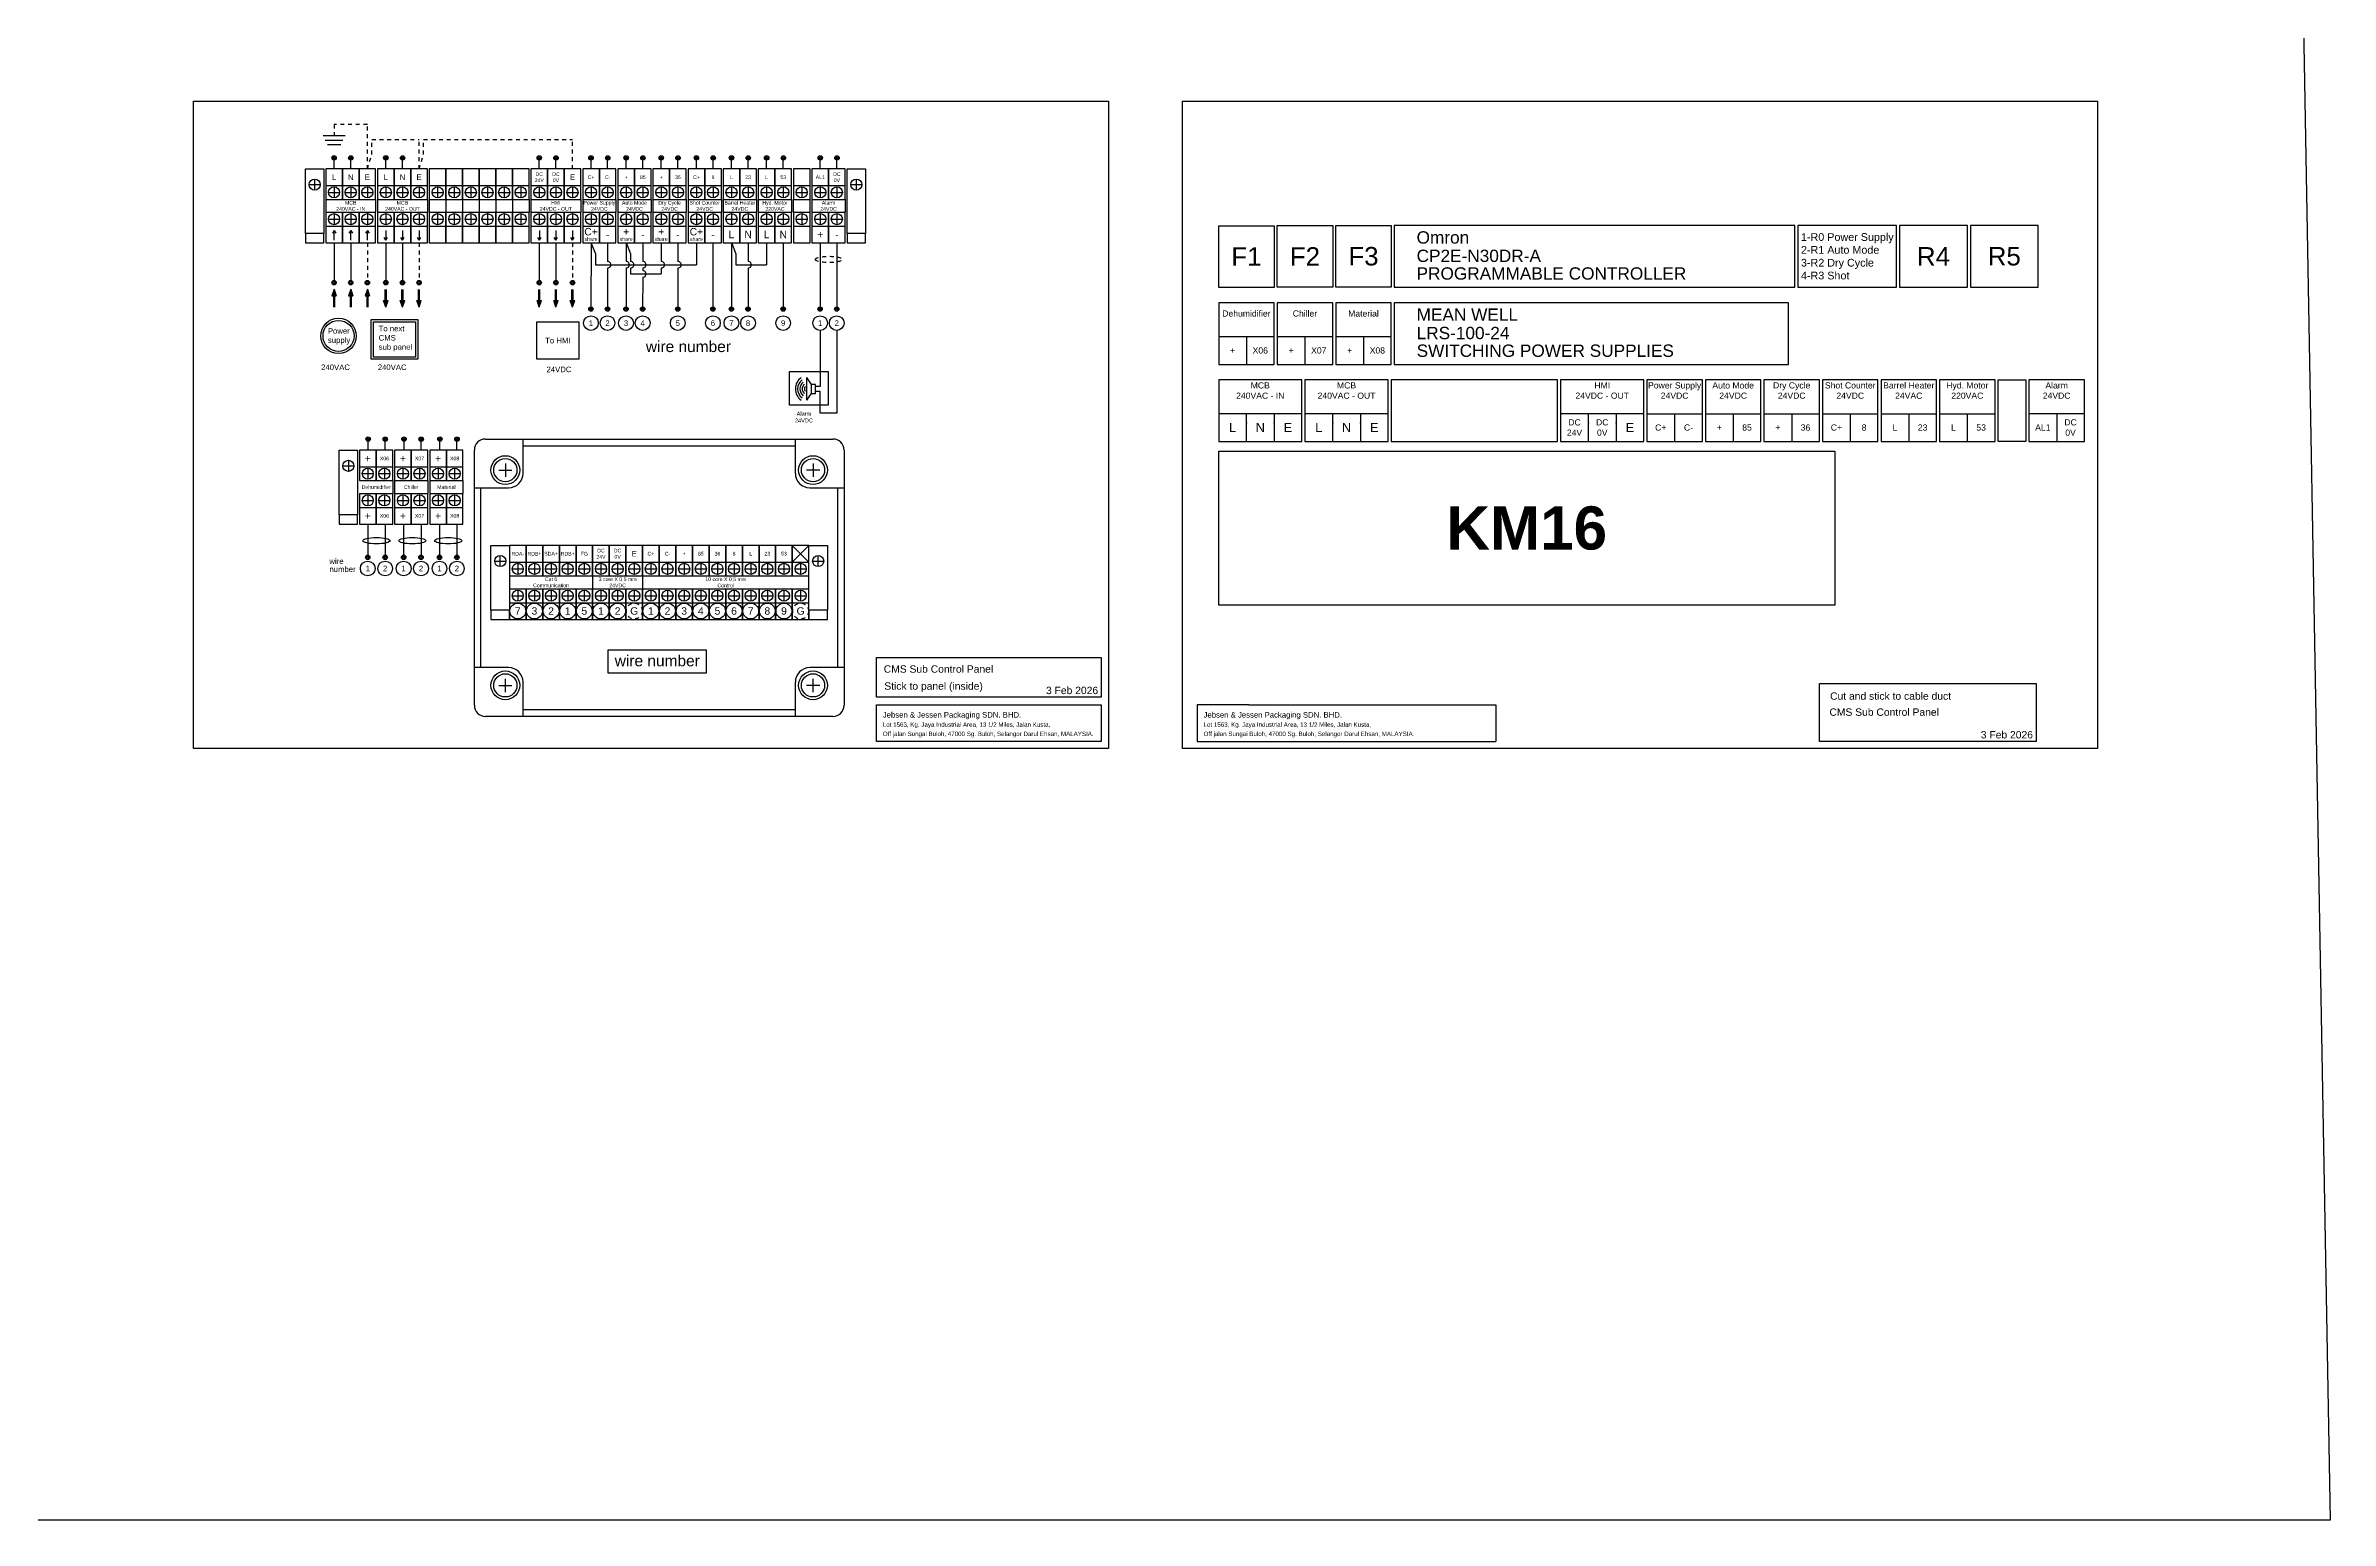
# Model space of a CAD drawing. Header units: millimetres. Extents: x -274 to 1996, y -129 to 878.
# Drawn here: x 804 to 1546, y -129 to 350 of the extents above; entities that cross this region are included whole.
import ezdxf
from ezdxf.enums import TextEntityAlignment as Align

# ---------------------------------------------------------------- set-up
doc = ezdxf.new("R2010")
doc.units = ezdxf.units.MM
doc.linetypes.add('JIS_02_1.2', pattern=[2.5, 1.25, -1.25])
for name, color, linetype in [('Wire-AC', 1, 'Continuous'), ('Wire-DC', 5, 'Continuous'), ('Wire-Ground', 3, 'JIS_02_1.2')]:
    doc.layers.add(name, color=color, linetype=linetype)
doc.styles.get("Standard").update_dxf_attribs({"font": 'arial.ttf'})

# ---------------------------------------------------------------- blocks, each defined once
blk = doc.blocks.new('Input Label')
at = {"color": 1, "lineweight": -3}
for p, q in [((76, -11), (94, -11)), ((85, -11), (85, -20)), ((95, -11), (113, -11)), ((104, -11), (104, -20))]:
    blk.add_line(p, q, dxfattribs=at)
for points in [[(76, -20), (94, -20), (94, 0), (76, 0)], [(95, -20), (113, -20), (113, 0), (95, 0)]]:
    blk.add_lwpolyline(points, close=True, dxfattribs=at)
at = {"layer": 'Wire-DC'}
for p, q in [((0, -11), (18, -11)), ((9, -11), (9, -20)), ((19, -11), (37, -11)), ((28, -11), (28, -20)), ((38, -11), (56, -11)), ((47, -11), (47, -20)), ((57, -11), (75, -11)), ((66, -11), (66, -20))]:
    blk.add_line(p, q, dxfattribs=at)
for points in [[(0, -20), (18, -20), (18, 0), (0, 0)], [(19, -20), (37, -20), (37, 0), (19, 0)], [(38, -20), (56, -20), (56, 0), (38, 0)], [(57, -20), (75, -20), (75, 0), (57, 0)]]:
    blk.add_lwpolyline(points, close=True, dxfattribs=at)
at = {"color": 5, "lineweight": -3, "char_height": 2, "width": 18, "attachment_point": 5}
for s, insert in [('\\pxqc;Power Supply\\P24VDC', (9, -3.5)), ('\\pxqc;Auto Mode\\P24VDC', (28, -3.5)), ('\\pxqc;Dry Cycle\\P24VDC', (47, -3.5)), ('\\pxqc;Shot Counter\\P24VDC', (66, -3.5))]:
    blk.add_mtext(s, dxfattribs=dict(at, insert=insert))
at = {"color": 1, "lineweight": -3, "char_height": 2, "width": 18, "attachment_point": 5}
for s, insert in [('\\pxqc;Barrel Heater\\P24VAC', (85, -3.5)), ('\\pxqc;Hyd. Motor\\P220VAC', (104, -3.5))]:
    blk.add_mtext(s, dxfattribs=dict(at, insert=insert))
blk = doc.blocks.new('Input Signal')
at = {"layer": 'Wire-AC', "transparency": 33554687}
for tag, p in [('B+', (80.51, -4.5)), ('B-', (89.5, -4.5)), ('H+', (99.51, -4.5)), ('H-', (108.5, -4.5))]:
    blk.add_attdef(tag, text='', height=2, dxfattribs=at).set_placement(p, align=Align.MIDDLE_CENTER)
at = {"layer": 'Wire-DC', "transparency": 33554687}
for tag, p in [('P+', (4.5, -4.5)), ('P-', (13.5, -4.5)), ('A+', (23.51, -4.5)), ('A-', (32.5, -4.5)), ('D+', (42.51, -4.5)), ('D-', (51.5, -4.5)), ('S+', (61.51, -4.5)), ('S-', (70.5, -4.5))]:
    blk.add_attdef(tag, text='', height=2, dxfattribs=at).set_placement(p, align=Align.MIDDLE_CENTER)
blk = doc.blocks.new('Alarm')
for p, q in [((0.1, 0), (0, 0)), ((0.2, 0.05), (0.1, 0.05)), ((0.1, 0.05), (0.1, -0.15)), ((0.2, 0.05), (0.3, 0.2)), ((0.2, -0.15), (0.2, 0.05)), ((0.3, -0.3), (0.3, 0.2)), ((0, -0.1), (0.1, -0.1)), ((0.1, -0.15), (0.2, -0.15)), ((0.3, -0.3), (0.2, -0.15))]:
    blk.add_line(p, q)
for centre, radius in [((0.275, -0.05), 0.125), ((0.263, -0.05), 0.188), ((0.25, -0.05), 0.25), ((0.237, -0.05), 0.312), ((0.288, -0.05), 0.0625)]:
    blk.add_arc(centre, radius, 306.8699, 53.1301)
blk = doc.blocks.new('Terminal Block')
at = {"transparency": 33554687}
for p, q in [((9, 0), (0, 0)), ((0, 0), (0, -16.5)), ((9, -16.5), (9, 0)), ((0, -23.5), (0, -40)), ((9, -40), (9, -23.5)), ((0, -40), (9, -40))]:
    blk.add_line(p, q, dxfattribs=at)
for p, q in [((0, -9), (9, -9)), ((4.5, -9.7), (4.5, -15.7)), ((0, -16.5), (9, -16.5)), ((0, -23.5), (9, -23.5)), ((1.5, -12.7), (7.5, -12.7)), ((4.5, -24.2), (4.5, -30.2)), ((0, -31), (9, -31)), ((1.5, -27.2), (7.5, -27.2))]:
    blk.add_line(p, q)
for centre in [(4.5, -12.7), (4.5, -27.2)]:
    blk.add_circle(centre, 3)

msp = doc.modelspace()

# ---------------------------------------------------------------- hatches: boundary and pattern name
h = msp.add_hatch(color=1)
h.dxf.hatch_style = 1
h.paths.add_polyline_path([(897.85, 264.95), (897.85, 268.54), (898.39, 268.54), (897.67, 270.7), (896.95, 268.54), (897.49, 268.54), (897.49, 264.95), (897.85, 264.95)], is_closed=False)
h = msp.add_hatch(color=1)
h.dxf.hatch_style = 1
h.paths.add_polyline_path([(903.25, 264.95), (903.25, 268.54), (903.79, 268.54), (903.07, 270.7), (902.35, 268.54), (902.89, 268.54), (902.89, 264.95), (903.25, 264.95)], is_closed=False)
h = msp.add_hatch(color=3)
h.dxf.hatch_style = 1
h.paths.add_polyline_path([(908.65, 264.95), (908.65, 268.54), (909.19, 268.54), (908.47, 270.7), (907.75, 268.54), (908.29, 268.54), (908.29, 264.95), (908.65, 264.95)], is_closed=False)
h = msp.add_hatch(color=1)
h.dxf.hatch_style = 1
h.paths.add_polyline_path([(914.65, 270.66), (914.65, 267.06), (915.19, 267.06), (914.47, 264.91), (913.75, 267.06), (914.29, 267.06), (914.29, 270.66), (914.65, 270.66)], is_closed=False)
h = msp.add_hatch(color=1)
h.dxf.hatch_style = 1
h.paths.add_polyline_path([(920.05, 270.66), (920.05, 267.06), (920.59, 267.06), (919.87, 264.91), (919.15, 267.06), (919.69, 267.06), (919.69, 270.66), (920.05, 270.66)], is_closed=False)
h = msp.add_hatch(color=3)
h.dxf.hatch_style = 1
h.paths.add_polyline_path([(925.45, 270.66), (925.45, 267.06), (925.99, 267.06), (925.27, 264.91), (924.55, 267.06), (925.09, 267.06), (925.09, 270.66), (925.45, 270.66)], is_closed=False)
h = msp.add_hatch(color=5)
h.dxf.hatch_style = 1
h.paths.add_polyline_path([(964.45, 270.66), (964.45, 267.06), (964.99, 267.06), (964.27, 264.91), (963.55, 267.06), (964.09, 267.06), (964.09, 270.66), (964.45, 270.66)], is_closed=False)
h = msp.add_hatch(color=5)
h.dxf.hatch_style = 1
h.paths.add_polyline_path([(969.85, 270.66), (969.85, 267.06), (970.39, 267.06), (969.67, 264.91), (968.95, 267.06), (969.49, 267.06), (969.49, 270.66), (969.85, 270.66)], is_closed=False)
h = msp.add_hatch(color=3)
h.dxf.hatch_style = 1
h.paths.add_polyline_path([(975.25, 270.66), (975.25, 267.06), (975.79, 267.06), (975.07, 264.91), (974.35, 267.06), (974.89, 267.06), (974.89, 270.66), (975.25, 270.66)], is_closed=False)

# ---------------------------------------------------------------- linework, layer by layer
at = {"color": 3}
for p, q in [((894.09, 320.57), (901.28, 320.57)), ((894.81, 319.14), (900.56, 319.14)), ((895.53, 317.7), (899.84, 317.7)), ((908.47, 270.7), (907.75, 268.54)), ((907.75, 268.54), (908.29, 268.54)), ((908.29, 268.54), (908.29, 264.95)), ((908.47, 270.7), (909.19, 268.54)), ((908.65, 268.54), (908.65, 264.95)), ((908.65, 268.54), (909.19, 268.54)), ((924.55, 267.06), (925.09, 267.06)), ((925.27, 264.91), (924.55, 267.06)), ((925.09, 267.06), (925.09, 270.66)), ((925.27, 264.91), (925.99, 267.06)), ((925.45, 267.06), (925.45, 270.66)), ((925.45, 267.06), (925.99, 267.06)), ((974.35, 267.06), (974.89, 267.06)), ((975.07, 264.91), (974.35, 267.06)), ((974.89, 267.06), (974.89, 270.66)), ((975.07, 264.91), (975.79, 267.06)), ((975.25, 267.06), (975.25, 270.66)), ((975.25, 267.06), (975.79, 267.06))]:
    msp.add_line(p, q, dxfattribs=at)
at = {"color": 5}
for p, q in [((964.27, 309.79), (964.27, 313.39)), ((969.67, 309.79), (969.67, 313.39)), ((981.07, 309.79), (981.07, 313.39)), ((986.47, 309.79), (986.47, 313.39)), ((992.47, 309.79), (992.47, 313.39)), ((997.87, 309.79), (997.87, 313.39)), ((1003.87, 309.79), (1003.87, 313.39)), ((1009.27, 309.79), (1009.27, 313.39)), ((1015.27, 309.79), (1015.27, 313.39)), ((1020.67, 309.79), (1020.67, 313.39)), ((1055.47, 309.79), (1055.47, 313.39)), ((1060.87, 309.79), (1060.87, 313.39)), ((964.27, 285.79), (964.27, 272.86)), ((969.67, 285.79), (969.67, 272.86)), ((981.07, 285.79), (981.03, 264.29)), ((981.04, 285.87), (982.49, 282.27)), ((982.49, 282.27), (982.5, 278.68)), ((986.47, 285.79), (986.46, 279.76)), ((992.44, 285.87), (993.89, 282.27)), ((992.47, 285.79), (992.46, 279.76)), ((993.89, 282.27), (993.9, 279.76)), ((997.87, 285.79), (997.86, 279.76)), ((1003.87, 285.79), (1003.86, 279.76)), ((1009.27, 285.79), (1009.26, 279.76)), ((1015.27, 285.79), (1015.26, 278.68)), ((1020.65, 285.79), (1020.63, 264.29)), ((1055.47, 285.79), (1055.43, 264.29)), ((1060.87, 285.79), (1060.83, 264.29)), ((982.5, 278.68), (1015.26, 278.68)), ((986.45, 277.6), (986.43, 264.29)), ((992.45, 277.6), (992.43, 264.29)), ((993.9, 277.6), (993.9, 275.68)), ((993.9, 275.68), (1003.85, 275.68)), ((997.85, 274.6), (997.83, 264.29)), ((997.85, 277.6), (997.85, 276.76)), ((1003.85, 277.6), (1003.85, 275.68)), ((1009.25, 277.6), (1009.23, 264.29)), ((963.55, 267.06), (964.09, 267.06)), ((964.27, 264.91), (963.55, 267.06)), ((964.09, 267.06), (964.09, 270.66)), ((964.27, 264.91), (964.99, 267.06)), ((964.45, 267.06), (964.45, 270.66)), ((964.45, 267.06), (964.99, 267.06)), ((968.95, 267.06), (969.49, 267.06)), ((969.67, 264.91), (968.95, 267.06)), ((969.49, 267.06), (969.49, 270.66)), ((969.67, 264.91), (970.39, 267.06)), ((969.85, 267.06), (969.85, 270.66)), ((969.85, 267.06), (970.39, 267.06)), ((1060.83, 257.34), (1060.84, 230.46)), ((1060.84, 230.46), (1055.43, 230.46))]:
    msp.add_line(p, q, dxfattribs=at)
at = {"color": 1}
for p, q in [((1026.67, 309.79), (1026.67, 313.39)), ((1032.07, 309.79), (1032.07, 313.39)), ((1038.07, 309.79), (1038.07, 313.39)), ((1043.47, 309.79), (1043.47, 313.39)), ((1026.65, 285.79), (1026.63, 264.29)), ((1026.64, 285.87), (1028.09, 282.27)), ((1028.09, 282.27), (1028.1, 278.68)), ((1032.05, 285.79), (1032.05, 279.76)), ((1038.07, 285.79), (1038.06, 278.68)), ((1043.47, 285.79), (1043.43, 264.29)), ((1028.1, 278.68), (1038.06, 278.68)), ((1032.05, 277.6), (1032.03, 264.29)), ((897.67, 270.7), (896.95, 268.54)), ((896.95, 268.54), (897.49, 268.54)), ((897.49, 268.54), (897.49, 264.95)), ((897.67, 270.7), (898.39, 268.54)), ((897.85, 268.54), (897.85, 264.95)), ((897.85, 268.54), (898.39, 268.54)), ((903.07, 270.7), (902.35, 268.54)), ((902.35, 268.54), (902.89, 268.54)), ((902.89, 268.54), (902.89, 264.95)), ((903.07, 270.7), (903.79, 268.54)), ((903.25, 268.54), (903.25, 264.95)), ((903.25, 268.54), (903.79, 268.54)), ((913.75, 267.06), (914.29, 267.06)), ((914.47, 264.91), (913.75, 267.06)), ((914.29, 267.06), (914.29, 270.66)), ((914.47, 264.91), (915.19, 267.06)), ((914.65, 267.06), (914.65, 270.66)), ((914.65, 267.06), (915.19, 267.06)), ((919.15, 267.06), (919.69, 267.06)), ((919.87, 264.91), (919.15, 267.06)), ((919.69, 267.06), (919.69, 270.66)), ((919.87, 264.91), (920.59, 267.06)), ((920.05, 267.06), (920.05, 270.66)), ((920.05, 267.06), (920.59, 267.06))]:
    msp.add_line(p, q, dxfattribs=at)
for p, q in [((889.57, 304.69), (893.17, 304.69)), ((891.37, 306.49), (891.37, 302.89)), ((902.31, 215.21), (902.31, 211.61)), ((908.73, 218.51), (908.73, 222.11)), ((914.25, 218.51), (914.25, 222.11)), ((920.37, 218.51), (920.37, 222.11)), ((925.89, 218.51), (925.89, 222.11)), ((932.01, 218.51), (932.01, 222.11)), ((937.53, 218.51), (937.53, 222.11)), ((943.2, 135.7), (943.2, 218.51)), ((946.79, 222.11), (1059.6, 222.11)), ((959.01, 210.96), (959.01, 222.11)), ((959.01, 219.95), (1047.38, 219.95)), ((1047.38, 222.11), (1047.38, 210.96)), ((1063.2, 218.51), (1063.2, 135.7)), ((900.51, 213.41), (904.11, 213.41)), ((951.1, 212.04), (955.41, 212.04)), ((953.26, 214.2), (953.26, 209.89)), ((1055.29, 212.04), (1050.98, 212.04)), ((1053.13, 214.2), (1053.13, 209.89)), ((943.2, 206.29), (954.34, 206.29)), ((945.35, 147.92), (945.35, 206.29)), ((1052.06, 206.29), (1063.2, 206.29)), ((1061.04, 206.29), (1061.04, 147.92)), ((908.61, 194.51), (908.61, 183.73)), ((914.25, 194.51), (914.25, 183.73)), ((920.25, 194.51), (920.25, 183.73)), ((925.89, 194.51), (925.89, 183.73)), ((931.89, 194.51), (931.89, 183.73)), ((937.53, 194.51), (937.53, 183.73)), ((949.8, 182.5), (953.4, 182.5)), ((1053, 182.5), (1056.6, 182.5)), ((954.34, 147.92), (943.2, 147.92)), ((951.1, 142.17), (955.41, 142.17)), ((953.26, 140.01), (953.26, 144.33)), ((959.01, 132.11), (959.01, 143.25)), ((1047.38, 143.25), (1047.38, 132.11)), ((1055.29, 142.17), (1050.98, 142.17)), ((1063.2, 147.92), (1052.06, 147.92)), ((1053.13, 140.01), (1053.13, 144.33)), ((1047.38, 134.26), (959.01, 134.26)), ((1194.59, 135.9), (1177.82, 135.9)), ((1177.82, 135.9), (1177.82, 123.92)), ((1194.59, 135.9), (1274.76, 135.9)), ((1274.76, 135.9), (1274.76, 123.92)), ((1059.6, 132.11), (946.79, 132.11)), ((1177.82, 123.92), (1274.76, 123.92))]:
    msp.add_line(p, q)
at = {"lineweight": -3}
for p, q in [((1065.37, 304.69), (1068.97, 304.69)), ((1067.17, 306.49), (1067.17, 302.89)), ((1184.8, 255.35), (1202.6, 255.35)), ((1193.8, 255.35), (1193.8, 246.34)), ((1203.8, 255.35), (1221.6, 255.35)), ((1212.8, 255.35), (1212.8, 246.34)), ((1222.8, 255.35), (1240.6, 255.35)), ((1231.8, 255.35), (1231.8, 246.34))]:
    msp.add_line(p, q, dxfattribs=at)
at = {"transparency": 33554687}
for p, q in [((894.97, 299.89), (894.97, 295.69)), ((911.17, 299.89), (911.17, 295.69)), ((911.77, 299.89), (911.77, 295.69)), ((927.97, 299.89), (927.97, 295.69)), ((928.57, 299.89), (928.57, 295.69)), ((933.97, 299.89), (933.97, 295.69)), ((939.37, 299.89), (939.37, 295.69)), ((944.77, 299.89), (944.77, 295.69)), ((950.17, 299.89), (950.17, 295.69)), ((955.57, 299.89), (955.57, 295.69)), ((960.97, 299.89), (960.97, 295.69)), ((961.57, 299.89), (961.57, 295.69)), ((977.77, 299.89), (977.77, 295.69)), ((978.37, 299.89), (978.37, 295.69)), ((989.17, 299.89), (989.17, 295.69)), ((989.77, 299.89), (989.77, 295.69)), ((1000.57, 299.89), (1000.57, 295.69)), ((1001.17, 299.89), (1001.17, 295.69)), ((1011.97, 299.89), (1011.97, 295.69)), ((1012.57, 299.89), (1012.57, 295.69)), ((1023.37, 299.89), (1023.37, 295.69)), ((1023.97, 299.89), (1023.97, 295.69)), ((1034.77, 299.89), (1034.77, 295.69)), ((1035.37, 299.89), (1035.37, 295.69)), ((1046.17, 299.89), (1046.17, 295.69)), ((1046.77, 295.69), (1046.77, 299.89)), ((1052.17, 295.69), (1052.17, 299.89)), ((1052.77, 299.89), (1052.77, 295.69)), ((1063.57, 299.89), (1063.57, 295.69)), ((916.71, 208.61), (916.71, 204.41)), ((917.31, 208.61), (917.31, 204.41)), ((928.11, 208.61), (928.11, 204.41)), ((928.71, 208.61), (928.71, 204.41)), ((939.51, 208.61), (939.51, 204.41)), ((1051.8, 187.6), (1046.4, 182.2)), ((1051.8, 182.2), (1046.4, 187.6)), ((951.6, 180.7), (951.6, 184.3)), ((1054.8, 180.7), (1054.8, 184.3)), ((981.6, 177.7), (981.6, 173.5)), ((997.8, 177.7), (997.8, 173.5))]:
    msp.add_line(p, q, dxfattribs=at)
at = {"color": 1, "lineweight": -3}
for p, q in [((897.67, 289.78), (897.11, 288.88)), ((897.67, 286.66), (897.67, 289.78)), ((897.67, 289.78), (898.23, 288.88)), ((903.07, 289.78), (902.51, 288.88)), ((903.07, 286.66), (903.07, 289.78)), ((903.07, 289.78), (903.63, 288.88)), ((914.47, 289.78), (914.47, 286.66)), ((919.87, 289.78), (919.87, 286.66)), ((914.47, 286.66), (913.91, 287.56)), ((914.47, 286.66), (915.03, 287.56)), ((919.87, 286.66), (919.31, 287.56)), ((919.87, 286.66), (920.43, 287.56)), ((1184.8, 230.35), (1211.8, 230.35)), ((1193.8, 221.34), (1193.8, 230.35)), ((1202.8, 230.35), (1202.8, 221.34)), ((1212.8, 230.35), (1239.8, 230.35)), ((1221.8, 221.34), (1221.8, 230.35)), ((1230.8, 230.35), (1230.8, 221.34))]:
    msp.add_line(p, q, dxfattribs=at)
at = {"color": 3, "lineweight": -3}
for p, q in [((908.47, 289.78), (907.91, 288.88)), ((908.47, 286.66), (908.47, 289.78)), ((908.47, 289.78), (909.03, 288.88)), ((925.27, 289.78), (925.27, 286.66)), ((975.07, 289.78), (975.07, 286.66)), ((925.27, 286.66), (924.71, 287.56)), ((925.27, 286.66), (925.83, 287.56)), ((975.07, 286.66), (974.51, 287.56)), ((975.07, 286.66), (975.63, 287.56))]:
    msp.add_line(p, q, dxfattribs=at)
at = {"color": 5, "lineweight": -3}
for p, q in [((964.32, 289.78), (964.32, 286.66)), ((969.67, 289.78), (969.67, 286.66)), ((964.32, 286.66), (963.76, 287.56)), ((964.32, 286.66), (964.88, 287.56)), ((969.67, 286.66), (969.11, 287.56)), ((969.67, 286.66), (970.23, 287.56)), ((1295.79, 230.35), (1322.79, 230.35)), ((1304.79, 221.34), (1304.79, 230.35)), ((1313.79, 230.34), (1313.79, 221.34)), ((1447.79, 230.35), (1465.59, 230.35)), ((1456.8, 230.35), (1456.8, 221.34))]:
    msp.add_line(p, q, dxfattribs=at)
for points in [[(-274.07, 877.64), (1527.61, 877.64), (1545.62, -128.79), (-256.06, -128.79)], [(852.07, 331.72), (1149.07, 331.72), (1149.07, 121.71), (852.07, 121.71)], [(1173.03, 331.72), (1470.03, 331.72), (1470.03, 121.71), (1173.03, 121.71)], [(888.37, 309.79), (894.37, 309.79), (894.37, 288.79), (888.37, 288.79)], [(888.37, 285.79), (894.37, 285.79), (894.37, 288.79), (888.37, 288.79)], [(899.31, 218.51), (905.31, 218.51), (905.31, 197.51), (899.31, 197.51)], [(899.31, 194.51), (905.31, 194.51), (905.31, 197.51), (899.31, 197.51)], [(948.6, 187.6), (954.6, 187.6), (954.6, 166.6), (948.6, 166.6)], [(1051.8, 187.6), (1057.8, 187.6), (1057.8, 166.6), (1051.8, 166.6)], [(948.6, 163.6), (954.6, 163.6), (954.6, 166.6), (948.6, 166.6)], [(1051.8, 163.6), (1057.8, 163.6), (1057.8, 166.6), (1051.8, 166.6)], [(986.59, 153.69), (1018.43, 153.69), (1018.43, 146.08), (986.59, 146.08)], [(1146.67, 138.3), (1073.69, 138.3), (1073.69, 151.19), (1146.67, 151.19)], [(1450.1, 123.92), (1379.8, 123.92), (1379.8, 142.8), (1450.1, 142.8)], [(1073.69, 135.9), (1146.67, 135.9), (1146.67, 123.92), (1073.69, 123.92)]]:
    msp.add_lwpolyline(points, close=True)
at = {"lineweight": -3}
for points in [[(1064.17, 309.79), (1070.17, 309.79), (1070.17, 288.79), (1064.17, 288.79)], [(1064.17, 285.79), (1070.17, 285.79), (1070.17, 288.79), (1064.17, 288.79)], [(1184.8, 246.34), (1202.8, 246.34), (1202.8, 266.34), (1184.8, 266.34)], [(1203.8, 246.34), (1221.8, 246.34), (1221.8, 266.34), (1203.8, 266.34)], [(1222.8, 246.34), (1240.8, 246.34), (1240.8, 266.34), (1222.8, 266.34)], [(1240.79, 221.34), (1294.79, 221.34), (1294.79, 241.34), (1240.79, 241.34)], [(1437.79, 241.34), (1446.8, 241.34), (1446.8, 221.34), (1437.79, 221.34)]]:
    msp.add_lwpolyline(points, close=True, dxfattribs=at)
at = {"color": 1, "lineweight": -3}
for points in [[(1184.8, 291.34), (1202.8, 291.34), (1202.8, 271.34), (1184.8, 271.34)], [(1203.8, 291.37), (1221.8, 291.37), (1221.8, 271.37), (1203.8, 271.37)], [(1241.8, 271.4), (1371.8, 271.4), (1371.8, 291.4), (1241.8, 291.4)], [(1405.8, 271.4), (1427.8, 271.4), (1427.8, 291.4), (1405.8, 291.4)], [(1428.8, 271.4), (1450.8, 271.4), (1450.8, 291.4), (1428.8, 291.4)], [(1184.8, 221.34), (1211.8, 221.34), (1211.8, 241.34), (1184.8, 241.34)], [(1212.8, 221.34), (1239.8, 221.34), (1239.8, 241.34), (1212.8, 241.34)]]:
    msp.add_lwpolyline(points, close=True, dxfattribs=at)
at = {"color": 5, "lineweight": -3}
for points in [[(1222.8, 291.4), (1240.8, 291.4), (1240.8, 271.4), (1222.8, 271.4)], [(1372.8, 271.4), (1404.8, 271.4), (1404.8, 291.4), (1372.8, 291.4)], [(1241.8, 246.34), (1369.8, 246.34), (1369.8, 266.34), (1241.8, 266.34)], [(1295.79, 221.34), (1322.79, 221.34), (1322.79, 241.34), (1295.79, 241.34)], [(1447.79, 221.34), (1465.79, 221.34), (1465.79, 241.34), (1447.79, 241.34)]]:
    msp.add_lwpolyline(points, close=True, dxfattribs=at)
at = {"color": 1}
for points in [[(909.75, 260.86), (924.81, 260.86), (924.81, 247.99), (909.75, 247.99)], [(910.47, 260.14), (924.09, 260.14), (924.09, 248.71), (910.47, 248.71)]]:
    msp.add_lwpolyline(points, close=True, dxfattribs=at)
at = {"color": 5}
msp.add_lwpolyline([(963.49, 260.14), (977.11, 260.14), (977.11, 247.99), (963.49, 247.99)], close=True, dxfattribs=at)
at = {"transparency": 33554687}
msp.add_lwpolyline([(1184.8, 218.15), (1384.8, 218.15), (1384.8, 168.15), (1184.8, 168.15)], close=True, dxfattribs=at)
at = {"color": 1}
for centre, radius in [((897.67, 313.39), 0.719), ((897.67, 313.39), 0.359), ((903.11, 313.33), 0.719), ((903.11, 313.33), 0.359), ((914.47, 313.39), 0.719), ((914.47, 313.39), 0.359), ((919.91, 313.33), 0.719), ((919.91, 313.33), 0.359), ((1026.67, 313.39), 0.719), ((1026.67, 313.39), 0.359), ((1032.11, 313.33), 0.719), ((1032.11, 313.33), 0.359), ((1038.07, 313.39), 0.719), ((1038.07, 313.39), 0.359), ((1043.51, 313.33), 0.719), ((1043.51, 313.33), 0.359), ((897.67, 272.86), 0.719), ((897.67, 272.86), 0.359), ((903.07, 272.86), 0.719), ((903.07, 272.86), 0.359), ((914.47, 272.86), 0.719), ((914.47, 272.86), 0.359), ((919.87, 272.86), 0.719), ((919.87, 272.86), 0.359), ((899.11, 255.58), 5.75), ((899.11, 255.58), 5.03), ((1026.64, 259.73), 2.39), ((1026.63, 264.29), 0.719), ((1026.63, 264.29), 0.359), ((1032.04, 259.73), 2.39), ((1032.03, 264.29), 0.719), ((1032.03, 264.29), 0.359), ((1043.44, 259.73), 2.39), ((1043.43, 264.29), 0.719), ((1043.43, 264.29), 0.359)]:
    msp.add_circle(centre, radius, dxfattribs=at)
at = {"color": 5}
for centre, radius in [((964.27, 313.39), 0.719), ((964.27, 313.39), 0.359), ((969.71, 313.33), 0.719), ((969.71, 313.33), 0.359), ((981.07, 313.39), 0.719), ((981.07, 313.39), 0.359), ((986.51, 313.33), 0.719), ((986.51, 313.33), 0.359), ((992.47, 313.39), 0.719), ((992.47, 313.39), 0.359), ((997.91, 313.33), 0.719), ((997.91, 313.33), 0.359), ((1003.87, 313.39), 0.719), ((1003.87, 313.39), 0.359), ((1009.31, 313.33), 0.719), ((1009.31, 313.33), 0.359), ((1015.27, 313.39), 0.719), ((1015.27, 313.39), 0.359), ((1020.71, 313.33), 0.719), ((1020.71, 313.33), 0.359), ((1055.47, 313.39), 0.719), ((1055.47, 313.39), 0.359), ((1060.91, 313.33), 0.719), ((1060.91, 313.33), 0.359), ((964.27, 272.86), 0.719), ((964.27, 272.86), 0.359), ((969.67, 272.86), 0.719), ((969.67, 272.86), 0.359), ((981.03, 259.73), 2.39), ((981.03, 264.29), 0.719), ((981.03, 264.29), 0.359), ((986.43, 259.73), 2.39), ((986.43, 264.29), 0.719), ((986.43, 264.29), 0.359), ((992.43, 259.73), 2.39), ((992.43, 264.29), 0.719), ((992.43, 264.29), 0.359), ((997.83, 259.73), 2.39), ((997.83, 264.29), 0.719), ((997.83, 264.29), 0.359), ((1009.23, 259.73), 2.39), ((1009.23, 264.29), 0.719), ((1009.23, 264.29), 0.359), ((1020.64, 259.73), 2.39), ((1020.63, 264.29), 0.719), ((1020.63, 264.29), 0.359), ((1055.44, 259.73), 2.39), ((1055.43, 264.29), 0.719), ((1055.43, 264.29), 0.359), ((1060.84, 259.73), 2.39), ((1060.83, 264.29), 0.719), ((1060.83, 264.29), 0.359)]:
    msp.add_circle(centre, radius, dxfattribs=at)
for centre, radius in [((891.37, 304.69), 1.8), ((908.73, 222.11), 0.719), ((914.29, 222.05), 0.719), ((920.37, 222.11), 0.719), ((925.93, 222.05), 0.719), ((932.01, 222.11), 0.719), ((937.57, 222.05), 0.719), ((902.31, 213.41), 1.8), ((908.73, 222.11), 0.359), ((914.29, 222.05), 0.359), ((920.37, 222.11), 0.359), ((925.93, 222.05), 0.359), ((932.01, 222.11), 0.359), ((937.57, 222.05), 0.359), ((953.26, 212.04), 4.67), ((953.26, 212.04), 3.77), ((1053.13, 212.04), 4.67), ((1053.13, 212.04), 3.77), ((908.61, 180.1), 2.39), ((908.61, 183.73), 0.719), ((908.61, 183.73), 0.359), ((914.25, 180.1), 2.39), ((914.25, 183.73), 0.719), ((914.25, 183.73), 0.359), ((920.25, 180.1), 2.39), ((920.25, 183.73), 0.719), ((920.25, 183.73), 0.359), ((925.89, 180.1), 2.39), ((925.89, 183.73), 0.719), ((925.89, 183.73), 0.359), ((931.89, 180.1), 2.39), ((931.89, 183.73), 0.719), ((931.89, 183.73), 0.359), ((937.53, 180.1), 2.39), ((937.53, 183.73), 0.719), ((937.53, 183.73), 0.359), ((951.6, 182.5), 1.8), ((1054.8, 182.5), 1.8), ((953.26, 142.17), 4.67), ((953.26, 142.17), 3.77), ((1053.13, 142.17), 4.67), ((1053.13, 142.17), 3.77)]:
    msp.add_circle(centre, radius)
at = {"lineweight": -3}
msp.add_circle((1067.17, 304.69), 1.8, dxfattribs=at)
at = {"color": 3}
for centre, radius in [((908.47, 272.86), 0.719), ((908.47, 272.86), 0.359), ((925.27, 272.86), 0.719), ((925.27, 272.86), 0.359), ((975.07, 272.86), 0.719), ((975.07, 272.86), 0.359)]:
    msp.add_circle(centre, radius, dxfattribs=at)
at = {"color": 5}
for centre, start, end in [((986.46, 278.68), 269.81881, 89.99983), ((992.46, 278.68), 269.81881, 89.99983), ((993.9, 278.68), 269.81887, 90.11886), ((997.86, 278.68), 269.81881, 89.99983), ((997.85, 275.68), 269.81881, 89.99983), ((1003.86, 278.68), 269.81881, 89.99983), ((1009.26, 278.68), 269.81881, 89.99983)]:
    msp.add_arc(centre, 1.08, start, end, dxfattribs=at)
at = {"color": 1}
msp.add_arc((1032.05, 278.68), 1.08, 269.81881, 89.99983, dxfattribs=at)
for centre, radius, start, end in [((946.79, 218.51), 3.59, 90, 180), ((1059.6, 218.51), 3.59, 0, 90), ((954.34, 210.96), 4.67, 270, 0), ((1052.06, 210.96), 4.67, 180, 270), ((954.34, 143.25), 4.67, 0, 90), ((1052.06, 143.25), 4.67, 90, 180), ((946.79, 135.7), 3.59, 180, 270), ((1059.6, 135.7), 3.59, 270, 0)]:
    msp.add_arc(centre, radius, start, end)
at = {"linetype": 'JIS_02_1.2'}
msp.add_ellipse((1058.29, 280.4), major_axis=(-4.41, 0), ratio=0.231161, dxfattribs=at)
for centre in [(911.43, 189.11), (923.07, 189.11), (934.71, 189.11)]:
    msp.add_ellipse(centre, major_axis=(-4.41, 0), ratio=0.231161)
at = {"color": 1, "lineweight": -3}
for p in [(1193.8, 227.35), (1202.8, 227.35), (1221.8, 227.35), (1230.8, 227.35), (1193.8, 221.34), (1202.8, 221.34)]:
    msp.add_point(p, dxfattribs=at)
at = {"color": 5, "lineweight": -3}
for p in [(1304.79, 227.35), (1313.79, 227.35)]:
    msp.add_point(p, dxfattribs=at)
at = {"layer": 'Wire-AC'}
for p, q in [((897.67, 309.79), (897.67, 313.39)), ((903.07, 309.79), (903.07, 313.39)), ((914.47, 309.79), (914.47, 313.39)), ((919.87, 309.79), (919.87, 313.39)), ((897.67, 285.79), (897.67, 272.86)), ((903.07, 285.79), (903.07, 272.86)), ((914.47, 285.79), (914.47, 272.86)), ((919.87, 285.79), (919.87, 272.86))]:
    msp.add_line(p, q, dxfattribs=at)
at = {"layer": 'Wire-AC', "transparency": 33554687}
for centre in [(1032.9, 166.3), (1038.3, 166.3), (1043.7, 166.3)]:
    msp.add_circle(centre, 2.58, dxfattribs=at)
at = {"layer": 'Wire-DC'}
for p, q in [((1055.43, 257.34), (1055.43, 239.11)), ((1055.43, 230.46), (1055.43, 237.65))]:
    msp.add_line(p, q, dxfattribs=at)
msp.add_lwpolyline([(1058.05, 233.06), (1045.47, 233.06), (1045.47, 244.06), (1058.05, 244.06)], close=True, dxfattribs=at)
at = {"layer": 'Wire-DC', "transparency": 33554687}
for centre in [(957.3, 166.3), (962.7, 166.3), (968.1, 166.3), (973.5, 166.3), (978.9, 166.3), (984.3, 166.3), (989.7, 166.3), (1000.5, 166.3), (1005.9, 166.3), (1011.3, 166.3), (1016.7, 166.3), (1022.1, 166.3), (1027.5, 166.3)]:
    msp.add_circle(centre, 2.58, dxfattribs=at)
at = {"layer": 'Wire-Ground'}
for p, q in [((908.47, 324.17), (897.69, 324.17)), ((897.69, 324.17), (897.69, 320.57)), ((908.47, 309.79), (908.47, 324.17)), ((909.92, 314.46), (909.93, 319.31)), ((909.93, 319.31), (925.27, 319.31)), ((925.27, 309.79), (925.27, 319.31)), ((926.72, 314.46), (926.73, 319.31)), ((926.73, 319.31), (975.03, 319.31)), ((975.07, 309.79), (975.03, 319.31)), ((908.47, 309.79), (909.92, 314.46)), ((925.27, 309.79), (926.72, 314.46)), ((908.47, 285.79), (908.47, 272.86)), ((925.27, 285.79), (925.27, 272.86)), ((975.07, 285.79), (975.07, 272.86))]:
    msp.add_line(p, q, dxfattribs=at)
at = {"layer": 'Wire-Ground', "transparency": 33554687}
for centre in [(995.1, 166.3), (1049.1, 166.3)]:
    msp.add_circle(centre, 2.58, dxfattribs=at)

# ---------------------------------------------------------------- block references
at = {"transparency": 33554687, "xscale": 0.6, "yscale": 0.6, "zscale": 0.6}
for p in [(894.97, 309.79), (900.37, 309.79), (905.77, 309.79), (911.77, 309.79), (917.17, 309.79), (922.57, 309.79), (928.57, 309.79), (933.97, 309.79), (939.37, 309.79), (944.77, 309.79), (950.17, 309.79), (955.57, 309.79), (961.57, 309.79), (966.97, 309.79), (972.37, 309.79), (978.37, 309.79), (983.77, 309.79), (989.77, 309.79), (995.17, 309.79), (1001.17, 309.79), (1006.57, 309.79), (1012.57, 309.79), (1017.97, 309.79), (1023.97, 309.79), (1029.37, 309.79), (1035.37, 309.79), (1040.77, 309.79), (1052.77, 309.79), (1058.17, 309.79), (905.91, 218.51), (911.31, 218.51), (917.31, 218.51), (922.71, 218.51), (928.71, 218.51), (934.11, 218.51), (954.6, 187.6), (960, 187.6), (965.4, 187.6), (970.8, 187.6), (976.2, 187.6), (981.6, 187.6), (987, 187.6), (992.4, 187.6), (997.8, 187.6), (1003.2, 187.6), (1008.6, 187.6), (1014, 187.6), (1019.4, 187.6), (1024.8, 187.6), (1030.2, 187.6), (1035.6, 187.6), (1041, 187.6), (1046.4, 187.6)]:
    msp.add_blockref('Terminal Block', p, dxfattribs=at)
msp.add_blockref('Input Signal', (978.37, 309.79), dxfattribs=at).add_auto_attribs({'P+': 'C+', 'P-': 'C-', 'A+': '+', 'A-': '85', 'D+': '+', 'D-': '36', 'S+': 'C+', 'S-': '8', 'B+': 'L', 'B-': '23', 'H+': 'L', 'H-': '53'})
at = {"color": 1, "transparency": 33554687, "xscale": 0.6, "yscale": 0.6, "zscale": 0.6}
msp.add_blockref('Terminal Block', (1046.77, 309.79), dxfattribs=at)
at = {"color": 5, "transparency": 33554687}
msp.add_blockref('Input Label', (1323.79, 241.34), dxfattribs=at)
at = {"transparency": 33554687}
msp.add_blockref('Input Signal', (1323.79, 230.35), dxfattribs=at).add_auto_attribs({'P+': 'C+', 'P-': 'C-', 'A+': '+', 'A-': '85', 'D+': '+', 'D-': '36', 'S+': 'C+', 'S-': '8', 'B+': 'L', 'B-': '23', 'H+': 'L', 'H-': '53'})
at = {"layer": 'Wire-DC', "xscale": 14.60509424675332, "yscale": 14.60509424675332, "zscale": 14.60509424675332, "rotation": 180}
msp.add_blockref('Alarm', (1055.43, 237.65), dxfattribs=at)

# ---------------------------------------------------------------- texts
for s, height, p in [('wire number', 3.5938, (998.87, 250.34)), ('wire', 1.797, (896.15, 181.58)), ('number', 1.797, (896.15, 178.97)), ('wire number', 3.5938, (988.77, 148.37)), ('Jebsen & Jessen Packaging SDN. BHD.', 1.7969, (1075.78, 131.71)), ('Jebsen & Jessen Packaging SDN. BHD.', 1.7969, (1179.9, 131.71)), ('Off jalan Sungai Buloh, 47000 Sg. Buloh, Selangor Darul Ehsan, MALAYSIA.', 1.4375, (1075.78, 125.72)), ('Lot 1563, Kg. Jaya Industrial Area, 13 1/2 Miles, Jalan Kusta,', 1.4375, (1075.78, 128.72)), ('Off jalan Sungai Buloh, 47000 Sg. Buloh, Selangor Darul Ehsan, MALAYSIA.', 1.4375, (1179.9, 125.72)), ('Lot 1563, Kg. Jaya Industrial Area, 13 1/2 Miles, Jalan Kusta,', 1.4375, (1179.9, 128.72))]:
    msp.add_text(s, height=height).set_placement(p)
at = {"color": 5}
msp.add_text('24VDC', height=1.294, dxfattribs=at).set_placement((1047.26, 227.49))
at = {"color": 1, "lineweight": -3, "attachment_point": 5}
for s, insert, char_height, width in [('L', (897.67, 307.09), 1.8, 5.399), ('N', (903.07, 307.09), 1.8, 5.3981), ('L', (914.47, 307.09), 1.8, 5.399), ('N', (919.87, 307.09), 1.8, 5.3981), ('\\pxqc;MCB\\P240VAC - IN', (903.07, 297.79), 1.2, 16.2), ('\\pxqc;MCB\\P240VAC - OUT', (919.87, 297.79), 1.2, 16.2), ('\\pxqc;Barrel Heater\\P24VDC', (1029.37, 297.79), 1.2, 10.8), ('\\pxqc;Hyd. Motor\\P220VAC', (1040.77, 297.79), 1.2, 10.8), ('\\pxsm0.75;L', (1026.67, 288.49), 2.4, 5.4), ('\\pxsm0.75;N', (1032.07, 288.49), 2.4, 5.4), ('\\pxsm0.75;L', (1038.07, 288.49), 2.4, 5.4), ('\\pxsm0.75;N', (1043.47, 288.49), 2.4, 5.4), ('\\pxqc;MCB\\P240VAC - IN', (1198.3, 237.84), 2, 27), ('\\pxqc;MCB\\P240VAC - OUT', (1226.3, 237.84), 2, 27), ('L', (1189.3, 225.85), 3, 8.9984), ('N', (1198.3, 225.85), 3, 8.9968), ('L', (1217.3, 225.85), 3, 8.9984), ('N', (1226.3, 225.85), 3, 8.9968)]:
    msp.add_mtext(s, dxfattribs=dict(at, insert=insert, char_height=char_height, width=width))
at = {"color": 3, "lineweight": -3, "attachment_point": 5}
for insert, char_height, width in [((908.47, 307.09), 1.8, 5.3982), ((925.27, 307.09), 1.8, 5.3982), ((975.07, 307.09), 1.8, 5.3982), ((1207.3, 225.85), 3, 8.9971), ((1235.3, 225.85), 3, 8.9971), ((1318.3, 225.85), 3, 8.9971)]:
    msp.add_mtext('E', dxfattribs=dict(at, insert=insert, char_height=char_height, width=width))
at = {"color": 5, "lineweight": -3, "attachment_point": 5}
for s, insert, char_height, width in [('DC 24V', (964.27, 307.09), 1.2, 5.399), ('DC\\P0V', (969.67, 307.09), 1.2, 5.3981), ('AL1', (1055.47, 307.09), 1.2, 5.4), ('DC\\P0V', (1060.87, 307.09), 1.2, 5.4), ('\\pxqc;HMI\\P24VDC - OUT', (969.67, 297.79), 1.2, 16.2), ('\\pxqc;Power Supply\\P24VDC', (983.77, 297.79), 1.2, 10.8), ('\\pxqc;Auto Mode\\P24VDC', (995.17, 297.79), 1.2, 10.8), ('\\pxqc;Dry Cycle\\P24VDC', (1006.57, 297.79), 1.2, 10.8), ('\\pxqc;Shot Counter\\P24VDC', (1017.97, 297.79), 1.2, 10.8), ('\\pxqc;Alarm\\P24VDC', (1058.17, 297.79), 1.2, 10.8), ('\\pxsm0.75;C+\\P\\psm0.5;{\\H0.5x;share}', (981.07, 288.49), 2.4, 5.4), ('\\pxsm0.75;+\\P\\psm0.5;{\\H0.5x;share}', (992.47, 288.49), 2.4, 5.4), ('\\pxsm0.75;+\\P\\psm0.5;{\\H0.5x;share}', (1003.87, 288.49), 2.4, 5.4), ('\\pxsm0.75;C+\\P\\psm0.5;{\\H0.5x;share}', (1015.27, 288.49), 2.4, 5.4), ('\\pxsm0.75;+', (1055.47, 288.49), 2.4, 5.4), ('\\pxsm0.75;-', (986.47, 288.49), 2.4, 5.4), ('\\pxsm0.75;-', (997.87, 288.49), 2.4, 5.4), ('\\pxsm0.75;-', (1009.27, 288.49), 2.4, 5.4), ('\\pxsm0.75;-', (1020.67, 288.49), 2.4, 5.4), ('\\pxsm0.75;-', (1060.87, 288.49), 2.4, 5.4), ('\\pxqc;HMI\\P24VDC - OUT', (1309.29, 237.84), 2, 27), ('\\pxqc;Alarm\\P24VDC', (1456.79, 237.84), 2, 18), ('DC 24V', (1300.3, 225.85), 2, 8.9984), ('DC\\P0V', (1309.3, 225.85), 2, 8.9968), ('AL1', (1452.3, 225.85), 2, 9), ('DC\\P0V', (1461.3, 225.85), 2, 9)]:
    msp.add_mtext(s, dxfattribs=dict(at, insert=insert, char_height=char_height, width=width))
at = {"color": 1, "lineweight": -3, "char_height": 4, "attachment_point": 1}
for s, insert in [('Omron', (1249.04, 289.54)), ('CP2E-N30DR-A', (1249.04, 283.57)), ('PROGRAMMABLE CONTROLLER', (1249.04, 277.84))]:
    msp.add_mtext(s, dxfattribs=dict(at, insert=insert))
at = {"transparency": 33554687, "attachment_point": 5}
for s, insert, char_height, width in [('{\\C1;F1}', (1193.8, 281.34), 6, 18), ('{\\C1;F2}', (1212.8, 281.37), 6, 18), ('{\\fArial|b1|i0|c0|p34;KM16}', (1284.8, 193.15), 14, 200.0048)]:
    msp.add_mtext(s, dxfattribs=dict(at, insert=insert, char_height=char_height, width=width))
at = {"color": 5, "transparency": 33554687, "attachment_point": 5}
for s, insert, char_height, width in [('F3', (1231.8, 281.4), 6, 18), ('\\pxi0.400012,ql;1-R0 Power Supply\\P2-R1 Auto Mode\\P3-R2 Dry Cycle\\P4-R3 Shot', (1388.8, 281.4), 2.5, 32)]:
    msp.add_mtext(s, dxfattribs=dict(at, insert=insert, char_height=char_height, width=width))
at = {"color": 1, "transparency": 33554687, "char_height": 6, "width": 22, "attachment_point": 5}
for s, insert in [('R4', (1416.8, 281.4)), ('R5', (1439.8, 281.4))]:
    msp.add_mtext(s, dxfattribs=dict(at, insert=insert))
at = {"color": 5}
for s, insert, char_height, width, attachment_point in [('1', (981.03, 259.73), 1.8, 4.9661, 5), ('2', (986.43, 259.73), 1.8, 4.9661, 5), ('3', (992.43, 259.73), 1.8, 4.9661, 5), ('4', (997.83, 259.73), 1.8, 4.9661, 5), ('5', (1009.23, 259.73), 1.8, 4.9661, 5), ('6', (1020.64, 259.73), 1.8, 4.9661, 5), ('1', (1055.44, 259.73), 1.8, 4.9661, 5), ('2', (1060.84, 259.73), 1.8, 4.9661, 5), ('To HMI', (970.3, 254.07), 1.797, 13.6243, 5), ('24VDC', (966.62, 245.61), 1.797, 13.2239, 1), ('Alarm', (1047.83, 230.99), 1.294, 15.0212, 1)]:
    msp.add_mtext(s, dxfattribs=dict(at, insert=insert, char_height=char_height, width=width, attachment_point=attachment_point))
at = {"color": 1}
for s, insert, char_height, width, attachment_point in [('7', (1026.64, 259.73), 1.8, 4.9661, 5), ('8', (1032.04, 259.73), 1.8, 4.9661, 5), ('9', (1043.44, 259.73), 1.8, 4.9661, 5), ('Power \\Psupply', (895.66, 258.1), 1.797, 13.2239, 1), ('To next\\PCMS\\Psub panel', (912.14, 258.86), 1.797, 13.2239, 1), ('240VAC', (893.47, 246.3), 1.797, 13.2239, 1), ('240VAC', (911.86, 246.3), 1.797, 13.2239, 1)]:
    msp.add_mtext(s, dxfattribs=dict(at, insert=insert, char_height=char_height, width=width, attachment_point=attachment_point))
at = {"lineweight": -3, "char_height": 2, "attachment_point": 5}
for s, insert, width in [('\\pxqc;Dehumidifier', (1193.8, 262.84), 18), ('\\pxqc;Chiller', (1212.8, 262.84), 18), ('\\pxqc;Material', (1231.8, 262.84), 18), ('+', (1189.3, 250.85), 9), ('X06', (1198.3, 250.85), 9), ('+', (1208.3, 250.85), 9), ('X07', (1217.3, 250.85), 9), ('+', (1227.3, 250.85), 9), ('X08', (1236.3, 250.85), 9)]:
    msp.add_mtext(s, dxfattribs=dict(at, insert=insert, width=width))
at = {"color": 5, "lineweight": -3, "char_height": 4, "attachment_point": 1}
for s, insert in [('MEAN WELL', (1249.05, 264.48)), ('SWITCHING POWER SUPPLIES', (1249.05, 252.78)), ('LRS-100-24', (1249.05, 258.52))]:
    msp.add_mtext(s, dxfattribs=dict(at, insert=insert))
for s, insert, char_height, width, attachment_point in [('\\pxsm0.75;+', (908.61, 215.81), 2.4, 5.4, 5), ('\\pxsm0.75;X06', (914.01, 215.81), 1.2, 5.4, 5), ('\\pxsm0.75;+', (920.01, 215.81), 2.4, 5.4, 5), ('\\pxsm0.75;X07', (925.41, 215.81), 1.2, 5.4, 5), ('\\pxsm0.75;+', (931.41, 215.81), 2.4, 5.4, 5), ('\\pxsm0.75;X08', (936.81, 215.81), 1.2, 5.4, 5), ('\\pxqc;Dehumidifier', (911.31, 206.51), 1.2, 10.8, 5), ('\\pxqc;Chiller', (922.71, 206.51), 1.2, 10.8, 5), ('\\pxqc;Material', (934.11, 206.51), 1.2, 10.8, 5), ('\\pxsm0.75;+', (908.61, 197.21), 2.4, 5.4, 5), ('\\pxsm0.75;X06', (914.01, 197.21), 1.2, 5.4, 5), ('\\pxsm0.75;+', (920.01, 197.21), 2.4, 5.4, 5), ('\\pxsm0.75;X07', (925.41, 197.21), 1.2, 5.4, 5), ('\\pxsm0.75;+', (931.41, 197.21), 2.4, 5.4, 5), ('\\pxsm0.75;X08', (936.81, 197.21), 1.2, 5.4, 5), ('1', (908.61, 180.1), 1.8, 4.9661, 5), ('2', (914.25, 180.1), 1.8, 4.9661, 5), ('1', (920.25, 180.1), 1.8, 4.9661, 5), ('2', (925.89, 180.1), 1.8, 4.9661, 5), ('1', (931.89, 180.1), 1.8, 4.9661, 5), ('2', (937.53, 180.1), 1.8, 4.9661, 5), ('CMS Sub Control Panel', (1076.09, 148.68), 2.3958, 68.0889, 1), ('Stick to panel (inside)', (1076.26, 143.15), 2.3958, 52.9948, 1), ('3 Feb 2026', (1145.67, 139.3), 2.396, 19.6242, 9), ('CMS Sub Control Panel', (1383.04, 134.69), 2.3958, 68.0889, 1), (' Cut and stick to cable duct', (1382.33, 139.9), 2.3958, 52.9948, 1), ('3 Feb 2026', (1449.1, 124.92), 2.396, 24.6242, 9)]:
    msp.add_mtext(s, dxfattribs=dict(insert=insert, char_height=char_height, width=width, attachment_point=attachment_point))
at = {"layer": 'Wire-AC', "width": 5.4, "attachment_point": 5}
for s, insert, char_height in [('L', (1032.9, 184.9), 1.2), ('23', (1038.3, 184.9), 1.2), ('53', (1043.7, 184.9), 1.2), ('7', (1032.9, 166.3), 2.4), ('8', (1038.3, 166.3), 2.4), ('9', (1043.7, 166.3), 2.4)]:
    msp.add_mtext(s, dxfattribs=dict(at, insert=insert, char_height=char_height))
at = {"layer": 'Wire-DC', "attachment_point": 5}
for s, insert, char_height, width in [('RDA-', (957.3, 184.9), 1.2, 5.4), ('RDB+', (962.7, 184.9), 1.2, 5.4), ('SDA+', (968.1, 184.9), 1.2, 5.4), ('RDB+', (973.5, 184.9), 1.2, 5.4), ('FG', (978.9, 184.9), 1.2, 5.4), ('DC 24V', (984.3, 184.9), 1.2, 5.399), ('DC\\P0V', (989.7, 184.9), 1.2, 5.3981), ('C+', (1000.5, 184.9), 1.2, 5.4), ('C-', (1005.9, 184.9), 1.2, 5.4), ('85', (1016.7, 184.9), 1.2, 5.4), ('36', (1022.1, 184.9), 1.2, 5.4), ('8', (1027.5, 184.9), 1.2, 5.4), ('+', (1011.3, 184.9), 1.2, 5.4), ('\\pxqc;Cat 6\\PCommunication', (968.1, 175.6), 1.2, 27), ('\\pxqc;3 core X 0.5 mm\\P24VDC', (989.7, 175.6), 1.2, 16.2), ('\\pxqc;10 core X 0.5 mm\\PControl', (1024.8, 175.6), 1.2, 54), ('7', (957.3, 166.3), 2.4, 5.4), ('3', (962.7, 166.3), 2.4, 5.4), ('2', (968.1, 166.3), 2.4, 5.4), ('1', (973.5, 166.3), 2.4, 5.4), ('5', (978.9, 166.3), 2.4, 5.4), ('1', (984.3, 166.3), 2.4, 5.4), ('{\\C5;2}', (989.7, 166.3), 2.4, 5.4), ('1', (1000.5, 166.3), 2.4, 5.4), ('{\\C5;2}', (1005.9, 166.3), 2.4, 5.4), ('{\\C5;3}', (1011.3, 166.3), 2.4, 5.4), ('{\\C5;4}', (1016.7, 166.3), 2.4, 5.4), ('{\\C5;5}', (1022.1, 166.3), 2.4, 5.4), ('6', (1027.5, 166.3), 2.4, 5.4)]:
    msp.add_mtext(s, dxfattribs=dict(at, insert=insert, char_height=char_height, width=width))
at = {"layer": 'Wire-Ground', "attachment_point": 5}
for s, insert, char_height, width in [('E', (995.1, 184.9), 1.8, 5.3982), ('G', (995.1, 166.3), 2.4, 5.4), ('G', (1049.1, 166.3), 2.4, 5.4)]:
    msp.add_mtext(s, dxfattribs=dict(at, insert=insert, char_height=char_height, width=width))

doc.saveas('drawing.dxf')
